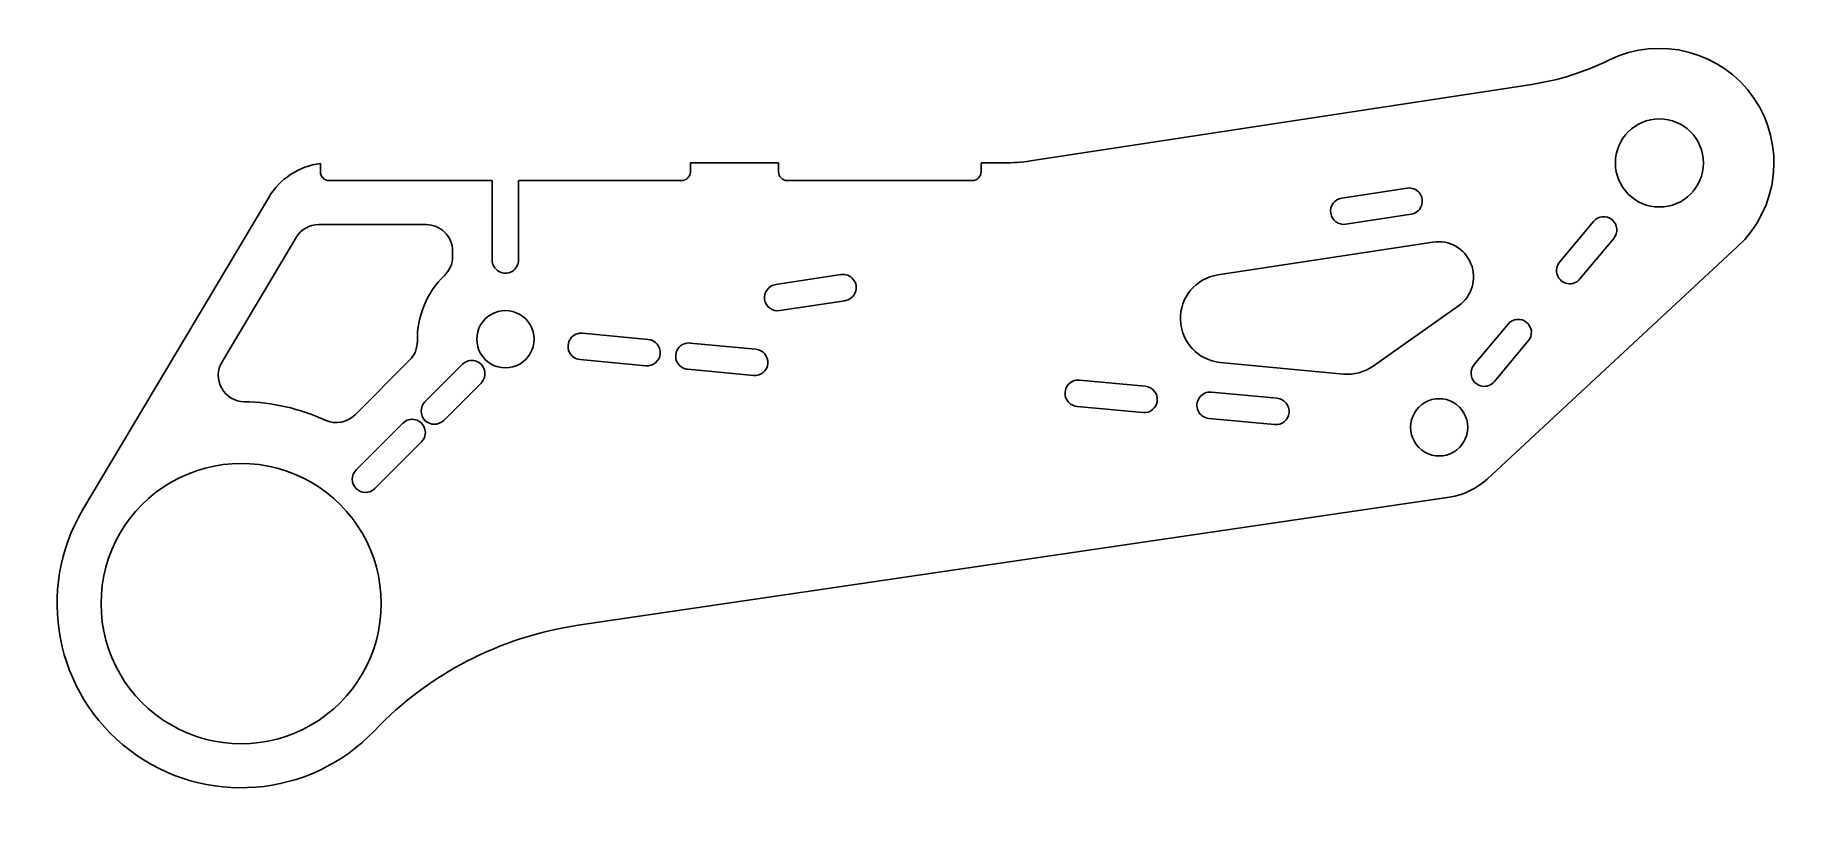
# Model space of a CAD drawing. Extents: x 29 to 780, y 482 to 813.
import ezdxf

# ---------------------------------------------------------------- set-up
doc = ezdxf.new("R2010")
doc.units = 0
doc.layers.get('0').update_dxf_attribs({"linetype": 'CONTINUOUS'})

msp = doc.modelspace()

# ---------------------------------------------------------------- linework, layer by layer
at = {"color": 7}
for points in [[(671.26786, 791.568145), (456.17086, 758.729145)], [(151.48086, 754.084145), (151.48086, 757.626145)], [(348.01686, 757.863145), (310.22186, 757.863145)], [(310.22186, 754.084145), (310.22186, 757.863145)], [(348.01686, 757.863145), (348.01686, 754.084145)], [(444.76186, 757.863145), (434.94586, 757.863145)], [(434.94586, 754.084145), (434.94586, 757.863145)], [(225.08763, 750.309365), (155.26086, 750.309365)], [(225.18047, 716.288645), (225.18047, 750.304145)], [(236.51897, 750.304145), (236.51897, 716.288645)], [(236.61354, 750.309365), (306.44031, 750.309365)], [(351.79586, 750.304145), (431.16686, 750.304145)], [(617.69451, 747.067135), (589.67301, 742.789135)], [(129.28286, 743.099145), (49.598857, 609.307145)], [(150.75886, 731.406145), (196.83586, 731.406145)], [(591.38451, 731.579635), (619.40601, 735.857635)], [(697.67756, 732.771805), (683.16056, 715.350805)], [(109.26986, 672.566145), (141.01686, 725.870145)], [(536.47186, 709.816145), (628.82586, 723.915145)], [(652.03986, 622.306145), (759.37686, 721.834145)], [(691.87106, 708.092305), (706.38806, 725.513305)], [(208.17386, 720.068145), (208.17386, 717.728145)], [(374.82929, 710.005025), (346.80779, 705.727025)], [(348.51929, 694.517525), (376.54079, 698.795525)], [(639.82286, 696.617145), (603.09486, 670.705145)], [(292.14688, 682.191755), (263.92588, 684.854255)], [(661.0174, 688.775735), (646.5004, 671.354735)], [(338.34238, 677.977255), (310.12138, 680.639755)], [(655.2109, 664.096235), (669.7279, 681.517235)], [(189.74586, 673.237145), (166.33586, 649.827145)], [(212.38177, 671.499255), (196.34677, 655.464255)], [(262.86088, 673.566755), (291.08188, 670.904255)], [(309.05638, 669.350755), (337.27738, 666.688255)], [(590.42486, 667.332145), (537.54986, 672.320145)], [(204.36427, 647.446755), (220.39927, 663.481755)], [(505.39822, 662.074655), (477.17722, 664.737155)], [(561.95373, 656.915585), (533.73273, 659.578085)], [(186.81316, 646.253415), (166.76866, 626.208915)], [(476.11222, 653.448155), (504.33322, 650.785655)], [(532.66773, 648.289085), (560.88873, 645.626585)], [(174.78766, 618.191415), (194.83066, 638.235915)], [(262.01686, 559.583145), (635.88086, 614.563145)]]:
    msp.add_lwpolyline(points, dxfattribs=at)
for points in [[(744.86717, 757.863245)], [(243.13489, 682.272695)], [(643.76481, 644.477415)], [(177.56009, 568.886865)]]:
    msp.add_lwpolyline(points, close=True, dxfattribs=at)
for points in [[(766.446935, 785.714946), (752.619204, 805.811045), (726.141314, 812.719113), (704.25824, 801.939945)], [(671.26781, 791.568395), (682.730256, 793.318387), (693.856451, 796.816255), (704.25826, 801.939975)], [(759.37718, 721.834565), (777.264599, 738.420692), (780.274667, 765.618846), (766.446935, 785.714946)], [(725.969535, 776.750235), (715.536816, 776.750235), (707.077779, 768.295962), (707.0719, 757.863245)], [(744.86717, 757.863245), (744.861291, 768.295962), (736.402254, 776.750235), (725.969535, 776.750235)], [(151.48134, 757.626095), (142.239223, 756.461695), (134.049715, 751.102295), (129.28309, 743.099055)], [(151.48135, 754.083715), (151.481349, 751.996342), (153.173497, 750.304189), (155.26087, 750.304185)], [(306.44197, 750.304185), (307.444364, 750.304185), (308.405702, 750.702384), (309.114502, 751.411183)], [(309.114502, 751.411183), (309.823301, 752.119983), (310.221501, 753.081321), (310.2215, 754.083715)], [(348.01678, 754.083715), (348.016779, 753.081321), (348.414979, 752.119983), (349.123778, 751.411183)], [(349.123778, 751.411183), (349.832578, 750.702384), (350.793916, 750.304185), (351.79631, 750.304185)], [(431.16638, 750.304185), (432.168774, 750.304185), (433.130112, 750.702384), (433.838912, 751.411183)], [(433.838912, 751.411183), (434.547711, 752.119983), (434.945911, 753.081321), (434.94591, 754.083715)], [(444.76215, 757.863245), (448.581346, 757.863245), (452.395051, 758.152691), (456.1705, 758.729095)], [(707.0719, 757.863245), (707.077779, 747.430528), (715.536816, 738.976255), (725.969535, 738.976255)], [(725.969535, 738.976255), (736.402254, 738.976255), (744.861291, 747.430528), (744.86717, 757.863245)], [(622.980481, 745.007897), (621.713299, 746.589658), (619.698108, 747.37464), (617.69487, 747.066815)], [(623.83659, 739.40041), (624.574064, 741.288227), (624.247664, 743.426136), (622.980481, 745.007897)], [(589.67307, 742.788715), (586.578079, 742.315947), (584.452259, 739.423825), (584.924784, 736.328797)], [(584.924784, 736.328797), (585.397309, 733.233769), (588.289265, 731.107722), (591.38433, 731.580005)], [(619.40613, 735.858115), (621.409961, 736.162059), (623.099117, 737.512593), (623.83659, 739.40041)], [(150.75879, 731.406555), (146.762822, 731.406553), (143.061875, 729.303158), (141.01712, 725.869975)], [(204.853269, 728.085557), (202.726873, 730.211956), (199.84286, 731.406554), (196.83568, 731.406555)], [(705.6627, 733.497226), (703.257439, 735.501606), (699.68274, 735.176728), (697.67823, 732.771575)], [(706.38878, 725.512795), (708.393031, 727.918163), (708.06796, 731.492845), (705.6627, 733.497226)], [(208.17426, 720.067965), (208.174262, 723.075145), (206.979666, 725.959159), (204.853269, 728.085557)], [(645.130328, 714.619739), (642.509601, 721.125188), (635.758838, 724.974), (628.82568, 723.915505)], [(204.68546, 709.545845), (206.914246, 711.684146), (208.174259, 714.639136), (208.17426, 717.727795)], [(225.18053, 716.288465), (225.177344, 714.260903), (226.257206, 712.385993), (228.012598, 711.371291)], [(233.687032, 711.371291), (235.442424, 712.385993), (236.522286, 714.260903), (236.5191, 716.288465)], [(639.82273, 696.617455), (645.553502, 700.660639), (647.751056, 708.11429), (645.130328, 714.619739)], [(683.16071, 715.350545), (681.861344, 713.794848), (681.491397, 711.663797), (682.190407, 709.761186)], [(204.68546, 709.545855), (197.059782, 702.229752), (192.845352, 692.055209), (193.06426, 681.489775)], [(228.012598, 711.371291), (229.767989, 710.356589), (231.931641, 710.356589), (233.687032, 711.371291)], [(380.115907, 707.946198), (378.848392, 709.528115), (376.832709, 710.312916), (374.82922, 710.004555)], [(380.972127, 702.33792), (381.709877, 704.225983), (381.383421, 706.36428), (380.115907, 707.946198)], [(536.47219, 709.815765), (527.039649, 708.375669), (520.160452, 700.129827), (520.434459, 690.591923)], [(682.190407, 709.761186), (682.889416, 707.858574), (684.551021, 706.473905), (686.548493, 706.129449)], [(686.548493, 706.129449), (688.545965, 705.784993), (690.575369, 706.533164), (691.87125, 708.091765)], [(346.80742, 705.726375), (343.715489, 705.250443), (341.593429, 702.359968), (342.065565, 699.267455)], [(342.065565, 699.267455), (342.537702, 696.174942), (345.42557, 694.049336), (348.51866, 694.517675)], [(376.54046, 698.795855), (378.544691, 699.099356), (380.234376, 700.449857), (380.972127, 702.33792)], [(224.709693, 692.910488), (220.909175, 690.716258), (218.56796, 686.661154), (218.56796, 682.272695)], [(236.993158, 692.910488), (233.19264, 695.104717), (228.51021, 695.104717), (224.709693, 692.910488)], [(243.13489, 682.272695), (243.13489, 686.661154), (240.793675, 690.716258), (236.993158, 692.910488)], [(669.00223, 689.501636), (666.596969, 691.506016), (663.02227, 691.181138), (661.01776, 688.775985)], [(263.92534, 684.854875), (261.908058, 685.046582), (259.941838, 684.147021), (258.76793, 682.495318)], [(520.434459, 690.591923), (520.708465, 681.054019), (528.049702, 673.216703), (537.54936, 672.320495)], [(669.72831, 681.517205), (671.732561, 683.922573), (671.40749, 687.497255), (669.00223, 689.501636)], [(189.74571, 673.237325), (191.92972, 675.421336), (193.12825, 678.40179), (193.06427, 681.489785)], [(218.56796, 682.272695), (218.56796, 677.884236), (220.909175, 673.829132), (224.709693, 671.634902)], [(236.993158, 671.634902), (240.793675, 673.829132), (243.13489, 677.884236), (243.13489, 682.272695)], [(258.76793, 682.495318), (257.594022, 680.843616), (257.390942, 678.690945), (258.235248, 676.848847)], [(258.235248, 676.848847), (259.079555, 675.006749), (260.842856, 673.755349), (262.8604, 673.566415)], [(297.254331, 676.016131), (297.548264, 679.131839), (295.261955, 681.896391), (292.14645, 682.192465)], [(304.965224, 678.27928), (303.791728, 676.627801), (303.588691, 674.475631), (304.432628, 672.633826)], [(310.12122, 680.639475), (308.104297, 680.830517), (306.138719, 679.93076), (304.965224, 678.27928)], [(343.450949, 671.800655), (343.744912, 674.916657), (341.458158, 677.681376), (338.34232, 677.977065)], [(109.27023, 672.566445), (107.199679, 669.089958), (107.138699, 664.773522), (109.110216, 661.239931)], [(217.858612, 672.967655), (215.902004, 673.491841), (213.814376, 672.932281), (212.38223, 671.499785)], [(221.86769, 668.958577), (221.343504, 670.915186), (219.815221, 672.443469), (217.858612, 672.967655)], [(220.39982, 663.482195), (221.832316, 664.914341), (222.391876, 667.001969), (221.86769, 668.958577)], [(224.709693, 671.634902), (228.51021, 669.440673), (233.19264, 669.440673), (236.993158, 671.634902)], [(291.08151, 670.904005), (294.197419, 670.612215), (296.960399, 672.900423), (297.254331, 676.016131)], [(304.432628, 672.633826), (305.276565, 670.792021), (307.039194, 669.540542), (309.05626, 669.351015)], [(337.27737, 666.688605), (340.393534, 666.396369), (343.156987, 668.684653), (343.450949, 671.800655)], [(590.42538, 667.332185), (594.91559, 666.908581), (599.409247, 668.104858), (603.09452, 670.704895)], [(646.50024, 671.354955), (645.200874, 669.799258), (644.830927, 667.668207), (645.529937, 665.765596)], [(109.110216, 661.239931), (111.081732, 657.70634), (114.786921, 655.491183), (118.83279, 655.427265)], [(472.020065, 662.376686), (470.846334, 660.725079), (470.643272, 658.572623), (471.48742, 656.73065)], [(477.17687, 664.736515), (475.159742, 664.927938), (473.193796, 664.028292), (472.020065, 662.376686)], [(510.5077, 655.897595), (510.801702, 659.013989), (508.514353, 661.778932), (505.39807, 662.074105)], [(645.529937, 665.765596), (646.228946, 663.862984), (647.890551, 662.478315), (649.888023, 662.133859)], [(649.888023, 662.133859), (651.885495, 661.789403), (653.914899, 662.537574), (655.21078, 664.096175)], [(153.58597, 647.540695), (142.674061, 652.551796), (130.838836, 655.237568), (118.8328, 655.427245)], [(196.34708, 655.464675), (194.133545, 653.2506), (194.133764, 649.66138), (196.347569, 647.447574)], [(471.48742, 656.73065), (472.331568, 654.888677), (474.094581, 653.637243), (476.11192, 653.448055)], [(504.33311, 650.785645), (507.449614, 650.492814), (510.213697, 652.781201), (510.5077, 655.897595)], [(528.57547, 657.218248), (527.401562, 655.566546), (527.198482, 653.413875), (528.042788, 651.571777)], [(533.73288, 659.577805), (531.715598, 659.769512), (529.749378, 658.869951), (528.57547, 657.218248)], [(567.06363, 650.738885), (567.357632, 653.855279), (565.070283, 656.620222), (561.954, 656.915395)], [(625.339613, 655.115208), (621.539095, 652.920978), (619.19788, 648.865874), (619.19788, 644.477415)], [(637.623078, 655.115208), (633.82256, 657.309437), (629.14013, 657.309437), (625.339613, 655.115208)], [(643.76481, 644.477415), (643.76481, 648.865874), (641.423595, 652.920978), (637.623078, 655.115208)], [(153.58597, 647.540695), (157.89576, 645.5615), (162.982023, 646.473635), (166.33549, 649.827105)], [(192.289702, 647.721515), (190.333094, 648.245701), (188.245466, 647.686141), (186.81332, 646.253645)], [(196.29878, 643.712437), (195.774594, 645.669046), (194.246311, 647.197329), (192.289702, 647.721515)], [(196.347569, 647.447574), (198.561375, 645.233769), (202.150595, 645.23355), (204.36467, 647.447085)], [(528.042788, 651.571777), (528.887095, 649.729679), (530.650396, 648.478279), (532.66794, 648.289345)], [(560.88904, 645.626935), (564.005544, 645.334104), (566.769627, 647.622491), (567.06363, 650.738885)], [(194.83091, 638.236055), (196.263406, 639.668201), (196.822966, 641.755829), (196.29878, 643.712437)], [(619.19788, 644.477415), (619.19788, 640.088956), (621.539095, 636.033852), (625.339613, 633.839622)], [(637.623078, 633.839622), (641.423595, 636.033852), (643.76481, 640.088956), (643.76481, 644.477415)], [(147.512843, 620.930218), (128.919544, 631.665065), (106.011654, 631.665065), (87.418355, 620.930218)], [(625.339613, 633.839622), (629.14013, 631.645393), (633.82256, 631.645393), (637.623078, 633.839622)], [(166.76933, 626.209655), (164.559396, 623.994966), (164.561322, 620.408693), (166.773633, 618.196378)], [(87.418355, 620.930218), (68.825056, 610.195372), (57.371111, 590.356558), (57.371111, 568.886865)], [(177.56009, 568.886865), (177.560087, 590.356558), (166.106142, 610.195372), (147.512843, 620.930218)], [(166.773633, 618.196378), (168.985945, 615.984064), (172.572218, 615.982134), (174.78691, 618.192065)], [(635.88053, 614.562935), (641.925602, 615.451917), (647.55951, 618.151485), (652.03989, 622.305925)], [(49.598628, 609.307535), (29.028158, 574.769356), (37.677508, 530.290962), (69.692166, 505.978584)], [(57.371111, 568.886865), (57.371114, 547.417172), (68.825059, 527.578358), (87.418358, 516.843512)], [(147.512846, 516.843512), (166.106145, 527.578358), (177.56009, 547.417172), (177.56009, 568.886865)], [(262.01709, 559.583005), (228.65784, 554.677236), (197.896005, 538.760323), (174.62225, 514.362815)], [(69.692166, 505.978584), (101.706824, 481.666206), (146.874441, 485.275243), (174.62227, 514.362835)], [(87.418358, 516.843512), (106.011657, 506.108665), (128.919547, 506.108665), (147.512846, 516.843512)]]:
    msp.add_open_spline(points, degree=3, dxfattribs=at)

doc.saveas('drawing.dxf')
